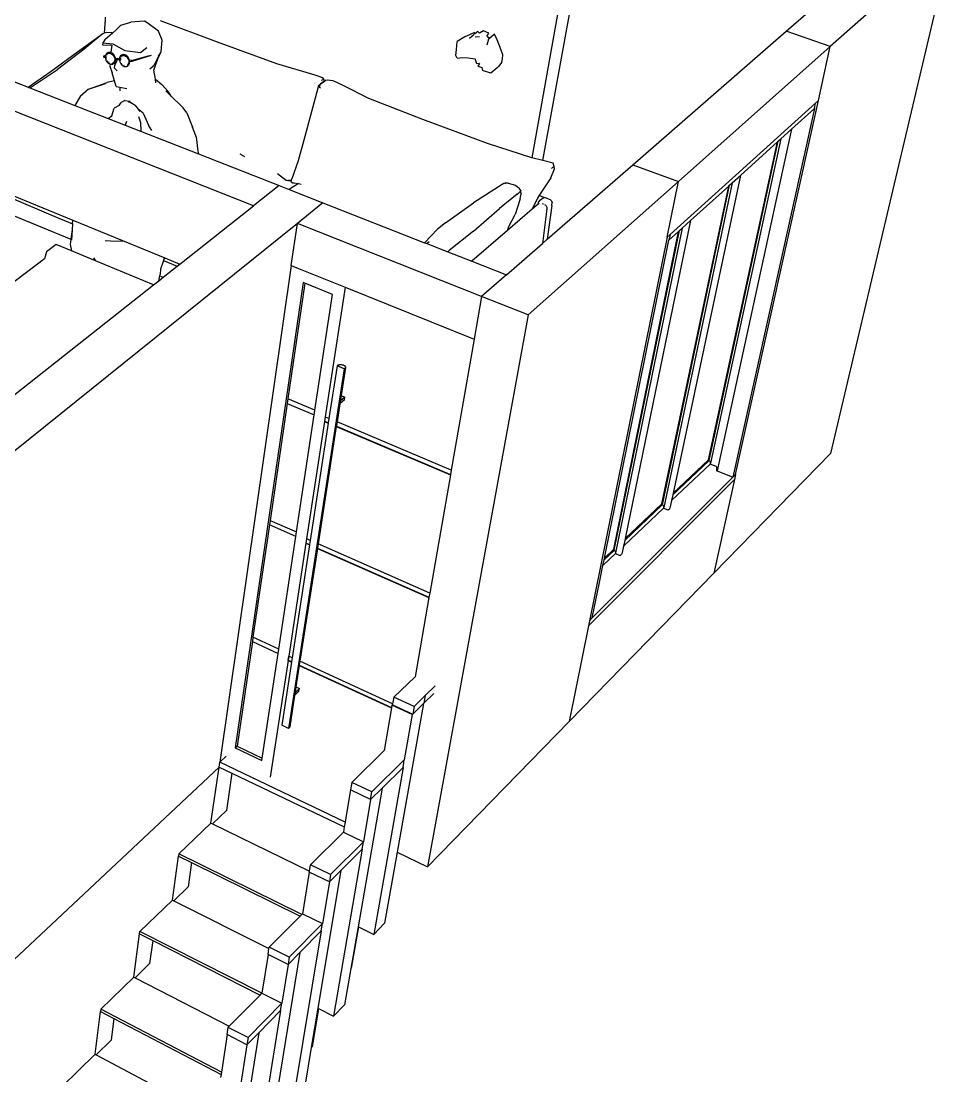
# Model space of a CAD drawing. Header units: millimetres. Extents: x -650 to 3773, y 316 to 2389.
# Drawn here: x 1834.4 to 2131.3, y 501.9 to 838.3 of the extents above; entities that cross this region are included whole.
import ezdxf

# ---------------------------------------------------------------- set-up
doc = ezdxf.new("R2010")
doc.units = ezdxf.units.MM

# ---------------------------------------------------------------- blocks, each defined once
blk = doc.blocks.new('A$Cc7a5da99')
for p, q in [((893.88, 569.43), (877.6, 478.48)), ((881.18, 477.55), (898.23, 571.86)), ((788.84, 463.09), (554.61, 555.99)), ((958.73, 518.81), (991.79, 547.59)), ((1011.63, 548.41), (972.83, 513.93)), ((1011.63, 548.41), (972.85, 384.19)), ((741.51, 522.57), (741.2, 518.2)), ((741.57, 523.31), (741.54, 521.81)), ((746.49, 520.72), (749.74, 521.68)), ((752.47, 521.98), (749.74, 521.68)), ((754.04, 522.01), (752.47, 521.98)), ((755.21, 521.25), (754.04, 522.01)), ((777.33, 515.36), (759.19, 522.11)), ((740.6, 517.98), (741.16, 518.19)), ((741.2, 518.2), (741.16, 518.19)), ((742.05, 518.46), (741.2, 518.2)), ((743.86, 518.26), (741.44, 516.09)), ((743.72, 518.31), (742.05, 518.46)), ((743.72, 518.31), (743.86, 518.26)), ((745.01, 519.3), (743.86, 518.26)), ((745.01, 519.3), (746.49, 520.72)), ((758.53, 518.84), (755.21, 521.25)), ((759.72, 516.01), (758.53, 518.84)), ((859.36, 518.44), (857.78, 517.66)), ((859.48, 518.05), (859.36, 518.44)), ((860.4, 518.7), (859.48, 518.05)), ((860.89, 518.26), (860.4, 518.7)), ((862.18, 518.91), (860.89, 518.26)), ((863.95, 518.21), (862.18, 518.91)), ((863.4, 517.34), (863.95, 518.21)), ((909.84, 476.25), (958.73, 518.81)), ((972.83, 513.93), (958.73, 518.81)), ((732.66, 512.23), (739.91, 517.46)), ((734.07, 513.07), (739.91, 517.46)), ((740.54, 517.94), (734.8, 513.1)), ((739.91, 517.46), (740.54, 517.94)), ((740.55, 517.94), (740.54, 517.94)), ((740.6, 517.98), (740.55, 517.94)), ((740.8, 515.15), (740.63, 514.51)), ((741.44, 516.09), (740.8, 515.15)), ((740.8, 515.15), (743.92, 514.8)), ((743.92, 514.8), (747.76, 512.7)), ((759.43, 512.37), (759.72, 516.01)), ((796.29, 508.4), (777.33, 515.36)), ((853.55, 513.05), (853.76, 515.59)), ((856.27, 517.08), (853.76, 515.59)), ((857.78, 517.66), (856.27, 517.08)), ((858.45, 517.14), (857.73, 516.53)), ((859.26, 517.79), (858.45, 517.14)), ((859.58, 517.05), (860.88, 517.2)), ((863.8, 516.3), (863.25, 514.36)), ((863.53, 517.02), (863.4, 517.34)), ((864.11, 516.55), (863.53, 517.02)), ((864.11, 516.55), (863.8, 516.3)), ((865.74, 517.86), (864.11, 516.55)), ((866.53, 516.08), (865.74, 517.86)), ((867.85, 512.81), (866.53, 516.08)), ((724.27, 506.14), (732.66, 512.23)), ((734.8, 513.1), (726.28, 506.61)), ((740.63, 514.51), (743.61, 514.39)), ((741.82, 511.53), (741.69, 511.27)), ((742.05, 511.78), (741.82, 511.53)), ((741.83, 511.35), (741.94, 511.41)), ((742.34, 511.96), (742.05, 511.78)), ((742.11, 511.5), (742.16, 511.53)), ((742.13, 511.43), (742.11, 511.4)), ((742.16, 511.47), (742.13, 511.43)), ((742.25, 511.58), (742.28, 511.6)), ((742.28, 511.6), (742.26, 511.58)), ((742.32, 511.64), (742.28, 511.6)), ((742.28, 511.6), (742.34, 511.63)), ((742.42, 512), (742.34, 511.96)), ((742.74, 512.09), (742.42, 512)), ((742.44, 511.74), (742.73, 511.82)), ((742.88, 511.93), (742.69, 511.94)), ((742.73, 511.82), (743.04, 511.81)), ((743.1, 512.08), (742.74, 512.09)), ((742.88, 511.93), (742.89, 511.94)), ((743.04, 511.81), (743.35, 511.72)), ((743.12, 512.07), (743.1, 512.08)), ((743.12, 512.07), (743.29, 512.16)), ((743.12, 512.07), (743.12, 512.07)), ((743.27, 512.03), (743.12, 512.07)), ((743.27, 512.03), (743.26, 511.99)), ((743.29, 512.16), (743.27, 512.03)), ((743.46, 511.97), (743.27, 512.03)), ((743.61, 514.39), (743.29, 512.16)), ((743.35, 511.72), (743.66, 511.55)), ((743.81, 511.78), (743.46, 511.97)), ((743.66, 511.55), (743.94, 511.31)), ((743.74, 511.68), (743.71, 511.69)), ((743.92, 511.49), (743.74, 511.68)), ((744.13, 511.51), (743.81, 511.78)), ((744.4, 511.17), (744.13, 511.51)), ((747.76, 512.7), (752.77, 512.03)), ((752.77, 512.03), (754.83, 513.61)), ((758.29, 510.02), (759.43, 512.37)), ((758.52, 510.87), (759.24, 512.03)), ((853.38, 511.08), (853.55, 513.05)), ((868.4, 511.3), (867.85, 512.81)), ((972.83, 513.93), (924.37, 470.86)), ((969.02, 496.69), (972.83, 513.93)), ((741.02, 510.9), (741.01, 510.87)), ((741.01, 510.87), (741.03, 510.58)), ((741.07, 510.92), (741.02, 510.9)), ((741.07, 510.55), (741.03, 510.58)), ((741.07, 510.92), (741.69, 511.27)), ((741.07, 510.92), (741.08, 510.84)), ((741.07, 510.92), (741.07, 510.92)), ((741.55, 510.85), (741.07, 510.92)), ((741.07, 510.55), (741.56, 510.48)), ((741.08, 510.84), (741.08, 510.82)), ((741.43, 510.78), (741.29, 510.7)), ((741.55, 510.85), (741.5, 510.82)), ((741.58, 510.87), (741.55, 510.85)), ((741.57, 510.84), (741.55, 510.85)), ((741.57, 510.82), (741.56, 510.48)), ((741.56, 510.48), (741.56, 510.41)), ((741.56, 510.41), (741.63, 509.99)), ((741.58, 510.87), (741.57, 510.84)), ((741.57, 510.84), (741.57, 510.82)), ((741.66, 511.2), (741.58, 510.87)), ((741.63, 509.99), (741.78, 509.58)), ((741.69, 511.27), (741.66, 511.2)), ((741.66, 510.75), (741.71, 510.77)), ((741.68, 510.57), (741.66, 510.75)), ((741.74, 510.48), (741.72, 510.47)), ((741.76, 510.74), (741.74, 510.48)), ((741.75, 510.49), (741.74, 510.48)), ((741.74, 510.48), (741.74, 510.44)), ((741.74, 510.44), (741.74, 510.42)), ((741.75, 510.38), (741.78, 510.26)), ((741.78, 509.58), (742, 509.19)), ((741.83, 510.05), (741.86, 509.9)), ((741.96, 511.38), (741.84, 511.15)), ((741.92, 509.74), (741.96, 509.66)), ((742, 509.19), (742.27, 508.85)), ((742.13, 509.36), (742.23, 509.2)), ((742.17, 511.21), (742.14, 511.2)), ((742.27, 509.4), (742.29, 509.38)), ((742.27, 508.85), (742.59, 508.58)), ((742.29, 509.38), (742.32, 509.34)), ((742.57, 509.05), (742.64, 509)), ((742.59, 508.58), (742.94, 508.39)), ((742.67, 508.78), (742.91, 508.6)), ((742.94, 508.39), (743.09, 508.35)), ((743.09, 508.35), (742.96, 507.7)), ((743.09, 508.35), (743.3, 508.29)), ((743.29, 508.48), (743.47, 508.43)), ((743.3, 508.29), (743.65, 508.28)), ((743.47, 508.43), (743.5, 508.43)), ((743.65, 508.28), (743.98, 508.36)), ((743.91, 508.6), (743.88, 508.58)), ((744.13, 508.73), (743.91, 508.6)), ((743.94, 511.31), (744.18, 511.01)), ((744.06, 508.4), (743.98, 508.36)), ((744.06, 508.56), (744.19, 508.65)), ((744.06, 508.4), (744.35, 508.57)), ((744.34, 508.96), (744.13, 508.73)), ((744.18, 511.01), (744.37, 510.67)), ((744.48, 509.24), (744.34, 508.96)), ((744.35, 508.57), (744.58, 508.83)), ((744.37, 510.67), (744.5, 510.31)), ((744.62, 510.79), (744.4, 511.17)), ((744.48, 510.72), (744.43, 510.83)), ((744.56, 509.58), (744.48, 509.24)), ((744.49, 508.97), (744.63, 509.29)), ((744.5, 510.31), (744.57, 509.94)), ((744.57, 509.94), (744.56, 509.58)), ((745.4, 509.84), (744.58, 508.02)), ((744.58, 508.83), (744.74, 509.16)), ((744.77, 510.37), (744.62, 510.79)), ((744.71, 510.21), (744.8, 510.19)), ((744.74, 509.16), (744.83, 509.53)), ((744.75, 509.97), (744.84, 509.95)), ((744.8, 510.19), (744.77, 510.37)), ((744.81, 510.13), (744.8, 510.19)), ((744.8, 510.19), (745.01, 510.14)), ((744.84, 509.95), (744.83, 510)), ((744.83, 509.53), (744.84, 509.95)), ((744.84, 509.95), (744.84, 509.95)), ((744.84, 509.95), (744.92, 509.93)), ((744.92, 509.93), (745.21, 509.87)), ((745.01, 510.14), (745.29, 510.08)), ((745.21, 509.87), (745.4, 509.84)), ((745.29, 510.08), (745.5, 510.05)), ((745.42, 509.89), (745.4, 509.84)), ((745.4, 509.84), (745.52, 509.82)), ((745.48, 510.01), (745.47, 510)), ((745.6, 510.27), (745.5, 510.05)), ((745.5, 510.05), (745.6, 510.04)), ((745.52, 509.82), (745.86, 509.78)), ((745.6, 510.04), (745.92, 510)), ((745.86, 509.78), (746.07, 509.77)), ((745.92, 510), (746.07, 509.98)), ((746.07, 509.98), (746.06, 509.91)), ((746.06, 509.91), (746.07, 509.77)), ((746.1, 510.3), (746.07, 509.98)), ((746.07, 509.77), (746.09, 509.49)), ((746.09, 509.49), (746.2, 509.07)), ((746.23, 510.66), (746.1, 510.3)), ((746.12, 509.98), (746.22, 509.97)), ((746.19, 509.72), (746.19, 509.71)), ((746.19, 509.71), (746.27, 509.41)), ((746.2, 509.07), (746.38, 508.67)), ((746.22, 509.97), (746.21, 509.86)), ((746.21, 509.75), (746.23, 509.75)), ((746.23, 510.12), (746.22, 509.97)), ((746.43, 510.95), (746.23, 510.66)), ((746.24, 509.76), (746.23, 509.75)), ((746.35, 510.56), (746.3, 510.43)), ((746.38, 508.67), (746.63, 508.31)), ((746.44, 510.23), (746.4, 509.92)), ((746.4, 509.92), (746.41, 509.86)), ((746.69, 511.16), (746.43, 510.95)), ((746.56, 510.9), (746.51, 510.84)), ((746.63, 510.95), (746.56, 510.9)), ((746.56, 510.59), (746.65, 510.72)), ((746.56, 508.66), (746.6, 508.59)), ((746.6, 508.59), (746.73, 508.42)), ((746.63, 508.31), (746.93, 508)), ((746.69, 511.16), (746.77, 511.2)), ((746.76, 510.86), (746.93, 511)), ((747.08, 511.33), (746.77, 511.2)), ((746.81, 510.95), (746.93, 511)), ((746.93, 511), (747.08, 511.07)), ((747.17, 511.21), (747.04, 511.19)), ((747.06, 508.1), (747.18, 507.99)), ((747.42, 511.37), (747.08, 511.33)), ((747.08, 511.07), (747.38, 511.1)), ((747.38, 511.1), (747.7, 511.05)), ((747.78, 511.32), (747.42, 511.37)), ((747.81, 511.16), (747.59, 511.21)), ((747.7, 511.05), (748.01, 510.92)), ((748.14, 511.17), (747.78, 511.32)), ((748.01, 510.92), (748.3, 510.72)), ((748.47, 510.93), (748.14, 511.17)), ((748.3, 510.72), (748.57, 510.45)), ((748.43, 510.8), (748.37, 510.84)), ((748.77, 510.63), (748.47, 510.93)), ((748.74, 508.13), (748.51, 507.94)), ((748.57, 510.45), (748.79, 510.13)), ((748.91, 508.38), (748.74, 508.13)), ((749.02, 510.27), (748.77, 510.63)), ((748.79, 510.13), (748.95, 509.78)), ((748.94, 510.13), (748.9, 510.2)), ((749.03, 508.69), (748.91, 508.38)), ((748.94, 508.19), (749.01, 508.31)), ((748.95, 509.78), (749.04, 509.41)), ((748.97, 507.98), (749.17, 508.28)), ((749.21, 509.86), (749.02, 510.27)), ((749.07, 509.04), (749.03, 508.69)), ((749.04, 509.41), (749.07, 509.04)), ((749.11, 509.76), (749.1, 509.82)), ((749.17, 508.28), (749.3, 508.63)), ((749.27, 509.63), (749.21, 509.86)), ((749.25, 509.63), (749.22, 509.61)), ((749.25, 509.63), (749.26, 509.54)), ((749.27, 509.63), (749.25, 509.63)), ((749.25, 509.26), (749.33, 509.24)), ((749.29, 509.54), (749.27, 509.63)), ((749.92, 509.52), (749.27, 509.63)), ((749.3, 508.63), (749.35, 509.02)), ((749.35, 509.02), (749.33, 509.24)), ((749.33, 509.24), (749.77, 509.17)), ((749.86, 509.18), (749.77, 509.17)), ((749.95, 509.2), (749.86, 509.18)), ((749.92, 509.53), (755.67, 511.12)), ((749.92, 509.53), (749.92, 509.52)), ((749.98, 509.51), (749.92, 509.52)), ((749.92, 509.5), (749.94, 509.24)), ((749.95, 509.24), (749.94, 509.24)), ((750, 509.22), (749.95, 509.2)), ((756.2, 511.04), (750, 509.22)), ((757.08, 506.36), (758.29, 510.02)), ((758.23, 510.23), (757.18, 507.96)), ((758.3, 510.39), (758.23, 510.23)), ((758.25, 510.27), (758.23, 510.23)), ((758.3, 510.38), (758.25, 510.27)), ((758.52, 510.87), (758.3, 510.39)), ((758.3, 510.39), (758.3, 510.38)), ((808.53, 504.8), (796.29, 508.4)), ((853.84, 510.27), (853.38, 511.08)), ((853.84, 510.27), (855.48, 510.42)), ((855.48, 510.42), (857.27, 510.3)), ((857.27, 510.3), (859.57, 509.99)), ((860.04, 508.42), (859.57, 509.99)), ((860.73, 508.58), (860.04, 508.42)), ((860.88, 508.51), (860.41, 507.65)), ((860.88, 508.51), (860.73, 508.58)), ((868.03, 508.93), (867.03, 507.58)), ((868.03, 508.93), (868.25, 510.04)), ((868.25, 510.04), (868.4, 511.3)), ((705.03, 505.66), (716.96, 500.98)), ((716.96, 500.98), (724.27, 506.14)), ((718, 501.08), (726.28, 506.61)), ((742.96, 507.7), (743.76, 505.58)), ((744.51, 502.96), (743.76, 505.58)), ((744.47, 507.07), (744.58, 508.02)), ((745.32, 506.18), (744.47, 507.07)), ((746.93, 508), (747.26, 507.77)), ((747.18, 507.99), (747.3, 507.94)), ((747.26, 507.77), (747.62, 507.62)), ((747.62, 507.8), (747.73, 507.75)), ((747.62, 507.62), (747.98, 507.56)), ((747.73, 507.75), (747.74, 507.75)), ((747.98, 507.56), (748.32, 507.6)), ((748.32, 507.6), (748.63, 507.73)), ((748.55, 507.86), (748.73, 507.94)), ((748.63, 507.73), (748.71, 507.77)), ((748.71, 507.77), (748.97, 507.98)), ((755.81, 506.8), (757.18, 507.96)), ((757.54, 503.56), (757.08, 506.36)), ((810.92, 503.99), (808.53, 504.8)), ((860.41, 507.65), (861.65, 507.31)), ((861.65, 507.31), (861.91, 506.35)), ((864.5, 505.47), (861.91, 506.35)), ((866.53, 507.12), (864.5, 505.47)), ((866.53, 507.12), (867.03, 507.58)), ((736.16, 500.32), (742.17, 502.47)), ((737.82, 500.91), (741.66, 502.12)), ((744.51, 502.96), (742.17, 502.47)), ((745.02, 501.18), (744.51, 502.96)), ((757.54, 503.56), (759.61, 501.81)), ((757.73, 502.41), (757.54, 503.56)), ((759.61, 501.81), (761.75, 499.49)), ((808.2, 502.29), (808.18, 502.3)), ((808.3, 502.25), (808.28, 502.26)), ((808.44, 502.39), (808.45, 502.39)), ((809.62, 501.49), (808.48, 497.46)), ((809.62, 501.49), (810.13, 501.99)), ((809.89, 501.09), (810.2, 502.03)), ((810.13, 501.99), (811.48, 502.93)), ((811.48, 502.92), (810.2, 502.03)), ((810.68, 503.17), (810.49, 503.12)), ((810.61, 503.15), (810.49, 503.12)), ((811.1, 503.28), (810.68, 503.17)), ((811.35, 503.42), (810.92, 503.99)), ((811.39, 503.35), (811.1, 503.28)), ((811.1, 503.28), (811.1, 503.28)), ((811.17, 503.3), (811.35, 503.42)), ((811.39, 503.35), (811.17, 503.3)), ((811.48, 502.93), (811.39, 503.35)), ((811.48, 502.93), (811.65, 503.04)), ((811.67, 503.04), (811.48, 502.92)), ((811.48, 502.92), (811.48, 502.93)), ((811.65, 503.04), (811.67, 503.04)), ((811.72, 503.08), (811.67, 503.04)), ((812.39, 503.2), (811.72, 503.08)), ((814.3, 502.96), (812.39, 503.2)), ((817.26, 501.62), (814.3, 502.96)), ((825.66, 497.37), (817.26, 501.62)), ((716.96, 500.98), (717.1, 500.93)), ((717.1, 500.93), (717.29, 501.07)), ((717.1, 500.93), (717.5, 500.77)), ((717.5, 500.77), (718, 501.08)), ((717.5, 500.77), (731.82, 495.15)), ((733.5, 498.03), (731.82, 495.15)), ((736.16, 500.32), (733.5, 498.03)), ((736.16, 500.32), (737.82, 500.91)), ((745.02, 501.18), (746.23, 500.96)), ((746.23, 500.96), (746.23, 499.8)), ((746.23, 500.96), (748.39, 500.58)), ((762.6, 498.15), (760.89, 499.83)), ((762.6, 498.15), (761.75, 499.49)), ((765.84, 494.96), (762.6, 498.15)), ((809.81, 501.03), (809.85, 501)), ((809.85, 501), (809.89, 501.09)), ((810.18, 500.72), (809.85, 501)), ((809.99, 500.95), (809.85, 501)), ((809.85, 501), (809.85, 501)), ((810, 500.96), (809.99, 500.95)), ((731.82, 495.15), (742.47, 490.98)), ((746.04, 495.09), (744.38, 494.26)), ((746.04, 495.09), (746.62, 496.08)), ((747.84, 496.72), (746.62, 496.08)), ((747.84, 496.72), (749.29, 496.54)), ((749.68, 495.97), (749.01, 496.36)), ((749.68, 495.97), (749.29, 496.54)), ((751.11, 495.11), (749.68, 495.97)), ((751.11, 495.11), (752.02, 494.01)), ((766.38, 494.37), (765.84, 494.96)), ((808.48, 497.46), (806.7, 490.82)), ((842.84, 490.7), (825.66, 497.37)), ((968.15, 495.9), (921.73, 453.98)), ((942.6, 377.41), (969.02, 496.69)), ((967.77, 494.2), (968.15, 495.9)), ((968.15, 495.9), (969.02, 496.69)), ((742.47, 490.98), (743.6, 491.84)), ((743.6, 491.84), (744.38, 494.26)), ((753.65, 492.73), (752.02, 494.01)), ((752.02, 494.01), (752.62, 493.26)), ((752.86, 489.6), (752.23, 491.48)), ((753.65, 492.73), (755.32, 488.87)), ((767.57, 492.78), (766.38, 494.37)), ((767.57, 492.78), (769.39, 488.21)), ((967.77, 494.2), (941.76, 376.57)), ((960.51, 487.62), (967.77, 494.2)), ((742.47, 490.98), (747.95, 488.83)), ((748.28, 490.01), (747.95, 488.83)), ((747.95, 488.83), (752.83, 486.91)), ((753.05, 487.12), (752.86, 489.6)), ((756.46, 487.13), (755.32, 488.87)), ((770.41, 485.46), (769.39, 488.21)), ((806.7, 490.82), (804.89, 484.12)), ((863.48, 483.06), (842.84, 490.7)), ((752.83, 486.91), (753.05, 487.12)), ((752.83, 486.91), (771.29, 479.67)), ((770.51, 485.18), (770.41, 485.46)), ((770.51, 485.18), (771.13, 480.59)), ((957.05, 484.5), (934.6, 381.01)), ((960.51, 487.62), (936.71, 378.63)), ((956.25, 483.78), (957.05, 484.5)), ((957.05, 484.5), (960.51, 487.62)), ((804.89, 484.12), (803.09, 477.51)), ((877.6, 478.48), (863.48, 483.06)), ((934.01, 382.17), (955.96, 483.51)), ((934.18, 381.87), (956.25, 483.78)), ((944.19, 472.86), (955.96, 483.51)), ((955.96, 483.51), (956.25, 483.78)), ((771.13, 480.59), (771.29, 479.67)), ((771.29, 479.67), (797.05, 469.57)), ((784.46, 479.69), (785.99, 478.9)), ((877.64, 478.46), (877.6, 478.48)), ((881.18, 477.55), (877.64, 478.46)), ((803.09, 477.51), (801.08, 471.74)), ((884.39, 476.72), (881.18, 477.55)), ((882.53, 452.47), (909.84, 476.25)), ((883.65, 472.02), (884.86, 474.94)), ((883.95, 475.11), (883.97, 475.16)), ((883.97, 475.17), (883.97, 475.16)), ((883.98, 475.22), (883.98, 475.21)), ((884.1, 475.23), (884.13, 475.26)), ((884.13, 475.26), (884.12, 475.19)), ((884.13, 475.26), (884.27, 475.35)), ((884.14, 475.29), (884.14, 475.29)), ((884.24, 475.34), (884.24, 475.34)), ((884.27, 475.35), (884.65, 475.63)), ((884.77, 475.71), (884.39, 476.72)), ((884.65, 475.63), (884.77, 475.71)), ((884.65, 475.63), (884.8, 475.63)), ((884.86, 474.94), (884.8, 475.63)), ((909.84, 476.25), (924.37, 470.86)), ((796.46, 473.54), (796.65, 473.39)), ((796.65, 473.39), (799.27, 471.29)), ((799.27, 471.29), (799.81, 471.17)), ((799.7, 471.26), (799.71, 471.26)), ((799.91, 471.2), (799.79, 471.2)), ((799.81, 471.17), (799.8, 471.17)), ((799.81, 471.17), (799.82, 471.17)), ((799.82, 471.17), (800.63, 471.19)), ((800.02, 471.13), (799.82, 471.17)), ((800.7, 471.23), (799.91, 471.2)), ((800.63, 471.19), (800.02, 471.13)), ((800.95, 471.27), (800.63, 471.19)), ((800.7, 471.23), (800.95, 471.29)), ((800.82, 470.84), (800.95, 471.27)), ((800.95, 471.29), (801.08, 471.74)), ((800.95, 471.27), (800.95, 471.29)), ((883.65, 472.02), (880.11, 466.6)), ((944.19, 472.86), (922.71, 371.49)), ((941.53, 470.46), (944.19, 472.86)), ((707.82, 468.12), (731.19, 458.56)), ((797.05, 469.57), (788.84, 463.09)), ((797.05, 469.57), (800.22, 468.32)), ((803.15, 470.22), (800.22, 468.32)), ((800.22, 468.32), (810.99, 464.1)), ((800.83, 470.79), (800.82, 470.84)), ((800.89, 470.75), (800.83, 470.79)), ((800.89, 470.75), (801.39, 470.46)), ((801.39, 470.46), (801.81, 470.43)), ((801.81, 470.43), (803.15, 470.22)), ((803.15, 470.22), (804.05, 470.08)), ((868.14, 469.92), (859.07, 464.07)), ((868.72, 470.26), (868.14, 469.92)), ((869.06, 470.33), (868.72, 470.26)), ((869.06, 470.33), (869.26, 470.38)), ((869.06, 470.33), (869.22, 470.29)), ((869.28, 470.32), (869.06, 470.33)), ((870.13, 470.38), (869.26, 470.38)), ((869.93, 470.34), (869.28, 470.32)), ((870.13, 470.38), (872.37, 469.73)), ((872.37, 469.73), (873.63, 468.73)), ((873.95, 467.72), (873.6, 467.39)), ((874.12, 468.07), (873.63, 468.73)), ((873.98, 467.76), (873.95, 467.72)), ((873.95, 467.72), (873.95, 467.61)), ((873.98, 467.76), (874.08, 467.96)), ((874.08, 467.96), (874.12, 468.06)), ((874.14, 467.98), (874.08, 467.96)), ((874.12, 468.06), (874.12, 468.07)), ((874.12, 468.06), (874.14, 468.04)), ((874.14, 468.04), (874.14, 467.98)), ((874.15, 467.99), (874.14, 467.98)), ((874.14, 467.98), (874.14, 467.95)), ((874.16, 467.29), (874.15, 467.99)), ((924.37, 470.86), (876.51, 428.33)), ((919.1, 368.08), (940.43, 469.46)), ((919.27, 367.78), (940.73, 469.73)), ((941.53, 470.46), (919.7, 366.92)), ((920.77, 453.11), (924.37, 470.86)), ((928.23, 458.42), (940.43, 469.46)), ((940.43, 469.46), (940.73, 469.73)), ((940.73, 469.73), (941.53, 470.46)), ((712.45, 465.24), (724.15, 460.3)), ((872.98, 466.89), (867.3, 462.28)), ((873.94, 465.34), (872.35, 460.39)), ((872.98, 466.89), (873.44, 467.26)), ((873.44, 467.26), (873.45, 467.27)), ((873.6, 467.39), (873.45, 467.27)), ((873.94, 465.34), (874.23, 467)), ((874.13, 467.32), (874.14, 467.34)), ((874.14, 467.34), (874.14, 467.34)), ((874.16, 467.29), (874.23, 467)), ((877.76, 462.03), (879.99, 466.39)), ((880.11, 466.6), (879.39, 465.5)), ((879.63, 463.63), (879.72, 464.31)), ((879.72, 464.31), (880.44, 465)), ((879.99, 466.39), (880.11, 466.6)), ((881.5, 465.81), (879.99, 466.39)), ((880.44, 465), (880.97, 465.46)), ((880.97, 465.46), (881.41, 465.82)), ((881.41, 465.82), (881.5, 465.81)), ((881.5, 465.81), (881.69, 465.81)), ((882.81, 465.4), (881.69, 465.81)), ((882.81, 465.4), (883.52, 465.12)), ((883.95, 464.71), (883.52, 465.12)), ((883.95, 464.71), (884.12, 464.23)), ((708.87, 461.44), (730.56, 452.51)), ((765.37, 444.57), (788.84, 463.09)), ((810.99, 464.1), (802.84, 457.54)), ((810.99, 464.1), (843.44, 451.37)), ((850.11, 457.74), (859.07, 464.07)), ((859.04, 455.1), (867.3, 462.28)), ((877.76, 462.03), (869.9, 455.29)), ((879.63, 463.63), (877.76, 462.03)), ((880.01, 463.96), (879.63, 463.63)), ((880.98, 463.87), (881.16, 463.82)), ((882.44, 462.18), (881.02, 451.16)), ((881.16, 463.82), (881.33, 463.74)), ((881.72, 463.55), (881.89, 463.47)), ((881.89, 463.47), (882.24, 463.12)), ((882.24, 463.12), (882.42, 462.69)), ((882.42, 462.69), (882.44, 462.18)), ((884.04, 463.23), (882.53, 452.47)), ((884.04, 463.23), (884.12, 464.23)), ((724.15, 460.3), (731.08, 457.44)), ((731.08, 457.46), (731.19, 458.56)), ((731.19, 458.56), (760.52, 446.56)), ((850.11, 457.74), (847.57, 455.69)), ((870.34, 456.5), (872.35, 460.39)), ((928.23, 458.42), (907.38, 357.01)), ((925.55, 456), (928.23, 458.42)), ((802.84, 457.54), (658.12, 341.21)), ((730.95, 455.5), (730.56, 452.51)), ((730.95, 455.5), (730.74, 452.21)), ((731.08, 457.44), (730.95, 455.5)), ((731.08, 457.46), (731.08, 457.44)), ((800.9, 444.09), (802.84, 457.54)), ((861.59, 434.24), (802.84, 457.54)), ((843.44, 451.37), (847.57, 455.69)), ((859.04, 455.1), (851.26, 448.84)), ((869.9, 455.29), (858.46, 445.48)), ((869.9, 455.29), (870.34, 456.5)), ((903.74, 353.58), (924.43, 454.99)), ((903.91, 353.28), (924.73, 455.26)), ((925.55, 456), (904.36, 352.41)), ((921.37, 452.22), (924.43, 454.99)), ((924.43, 454.99), (924.73, 455.26)), ((924.73, 455.26), (925.55, 456)), ((730.56, 452.51), (730.33, 450.82)), ((741.48, 452.07), (743.22, 451.92)), ((743.22, 451.92), (747.01, 451.84)), ((843.44, 451.37), (844.15, 451.09)), ((844.86, 451.65), (844.15, 451.09)), ((844.15, 451.09), (850.8, 448.48)), ((869.51, 441.14), (881.02, 451.16)), ((881.02, 451.16), (882.53, 452.47)), ((920.77, 453.11), (896, 330.77)), ((900.8, 350.8), (921.37, 452.22)), ((921.73, 453.98), (920.77, 453.11)), ((921.73, 453.98), (921.37, 452.22)), ((722.79, 448.44), (722.2, 446.26)), ((725.92, 450.79), (722.79, 448.44)), ((730.74, 448.8), (725.92, 450.79)), ((730.33, 450.82), (730.74, 448.8)), ((738.48, 445.6), (730.74, 448.8)), ((850.8, 448.48), (851.26, 448.84)), ((850.8, 448.48), (858.46, 445.48)), ((722.2, 446.26), (694.34, 425.11)), ((737.82, 446.55), (738.48, 445.6)), ((756.97, 437.95), (738.48, 445.6)), ((760.09, 445.65), (759.15, 442.92)), ((760.21, 445.99), (760.09, 445.65)), ((760.09, 445.65), (764.5, 443.89)), ((760.21, 445.99), (760.52, 446.56)), ((760.52, 446.56), (765.37, 444.57)), ((764.5, 443.89), (765.37, 444.57)), ((858.46, 445.48), (869.51, 441.14)), ((758.64, 439.26), (758.99, 440.8)), ((758.99, 440.8), (759.09, 441.23)), ((758.99, 440.8), (760.04, 440.36)), ((759.15, 442.92), (759.09, 441.23)), ((760.04, 440.36), (764.5, 443.89)), ((800.9, 444.09), (778.08, 285.65)), ((800.9, 444.09), (802.7, 443.37)), ((802.7, 443.37), (818.07, 437.18)), ((869.51, 441.14), (861.59, 434.24)), ((710.76, 401.48), (756.97, 437.95)), ((756.97, 437.95), (758.64, 439.26)), ((758.64, 439.26), (760.04, 440.36)), ((804.73, 438.64), (783.01, 290.21)), ((805.23, 438.44), (799.83, 401.6)), ((805.23, 438.44), (804.73, 438.64)), ((814, 434.89), (805.23, 438.44)), ((808.42, 397.98), (814, 434.89)), ((818.07, 437.18), (811.74, 395.81)), ((818.07, 437.18), (859.2, 420.6)), ((861.59, 434.24), (859.2, 420.6)), ((876.51, 428.33), (861.59, 434.24)), ((876.51, 428.33), (844.32, 252.34)), ((859.2, 420.6), (851.9, 378.86)), ((817.8, 411.11), (800.04, 296.47)), ((818, 411.29), (800.23, 296.66)), ((815.48, 412.08), (812.9, 395.32)), ((815.48, 412.08), (815.68, 412.25)), ((817.8, 411.11), (815.48, 412.08)), ((815.68, 412.25), (815.77, 412.32)), ((815.77, 412.32), (815.88, 412.37)), ((815.88, 412.37), (816.01, 412.42)), ((816.01, 412.42), (816.14, 412.46)), ((816.14, 412.46), (816.29, 412.49)), ((816.29, 412.49), (816.45, 412.51)), ((816.45, 412.51), (816.61, 412.51)), ((816.61, 412.51), (816.78, 412.5)), ((816.78, 412.5), (816.95, 412.49)), ((818.16, 411.53), (816.78, 402.63)), ((816.95, 412.49), (817.11, 412.46)), ((817.11, 412.46), (817.28, 412.42)), ((817.28, 412.42), (817.43, 412.37)), ((817.43, 412.37), (817.58, 412.3)), ((817.58, 412.3), (817.71, 412.24)), ((817.71, 412.24), (817.83, 412.16)), ((817.8, 411.11), (818, 411.29)), ((817.83, 412.16), (817.94, 412.08)), ((817.94, 412.08), (818.02, 411.99)), ((818.08, 411.36), (818, 411.29)), ((818.02, 411.99), (818.09, 411.9)), ((818.13, 411.44), (818.08, 411.36)), ((818.09, 411.9), (818.14, 411.81)), ((818.16, 411.53), (818.13, 411.44)), ((818.14, 411.81), (818.17, 411.71)), ((818.18, 411.62), (818.16, 411.53)), ((818.17, 411.71), (818.18, 411.62)), ((799.83, 401.6), (799.62, 400.12)), ((808.42, 397.98), (799.83, 401.6)), ((817.82, 401.21), (816.37, 399.96)), ((816.51, 400.88), (816.37, 399.96)), ((816.78, 402.63), (816.51, 400.88)), ((817.96, 402.14), (816.51, 400.88)), ((816.78, 402.63), (817.96, 402.14)), ((817.82, 401.21), (817.96, 402.14)), ((799.62, 400.12), (794.15, 362.82)), ((799.62, 400.12), (808.2, 396.49)), ((808.2, 396.49), (808.42, 397.98)), ((816.37, 399.96), (815.48, 394.23)), ((802.55, 359.12), (808.2, 396.49)), ((811.51, 394.33), (805.78, 356.91)), ((812.68, 393.83), (806.92, 356.41)), ((811.74, 395.81), (811.51, 394.33)), ((811.51, 394.33), (811.61, 394.41)), ((811.51, 394.33), (812.68, 393.83)), ((811.61, 394.41), (811.82, 395.78)), ((811.61, 394.41), (812.69, 393.95)), ((811.82, 395.78), (811.74, 395.81)), ((812.9, 395.32), (811.82, 395.78)), ((812.69, 393.95), (812.68, 393.83)), ((812.9, 395.32), (812.69, 393.95)), ((815.48, 394.23), (815.27, 392.86)), ((851.9, 378.86), (815.48, 394.23)), ((815.25, 392.74), (809.44, 355.3)), ((815.27, 392.86), (815.25, 392.74)), ((815.25, 392.74), (851.64, 377.36)), ((815.27, 392.86), (851.66, 377.48)), ((935.65, 346.02), (972.85, 384.19)), ((934.5, 380.74), (922.2, 369.11)), ((934.14, 381.83), (922.59, 370.91)), ((922.71, 371.49), (934.01, 382.17)), ((934.17, 381.86), (934.14, 381.83)), ((934.14, 381.83), (934.45, 381.7)), ((934.17, 381.86), (934.18, 381.87)), ((934.45, 381.7), (934.51, 381.67)), ((934.5, 380.83), (934.54, 380.83)), ((934.52, 380.77), (934.5, 380.78)), ((934.52, 380.77), (934.5, 380.74)), ((934.51, 381.67), (934.52, 381.58)), ((934.52, 381.58), (934.54, 380.87)), ((934.54, 380.79), (934.52, 380.77)), ((936.45, 379.96), (934.52, 380.77)), ((934.54, 380.87), (934.54, 380.83)), ((934.54, 380.83), (934.54, 380.79)), ((934.54, 380.83), (934.55, 380.83)), ((934.6, 381.01), (934.55, 380.83)), ((851.64, 377.36), (845.04, 339.62)), ((851.66, 377.48), (851.64, 377.36)), ((851.9, 378.86), (851.66, 377.48)), ((936.53, 379.91), (936.45, 379.96)), ((936.47, 378.73), (936.58, 378.68)), ((936.53, 379.91), (936.54, 379.81)), ((936.54, 379.81), (936.58, 378.68)), ((936.58, 378.68), (936.59, 378.68)), ((936.58, 378.68), (936.58, 378.49)), ((936.7, 378.64), (936.71, 378.63)), ((936.71, 378.62), (936.7, 378.6)), ((936.71, 378.63), (941.76, 376.57)), ((936.71, 378.63), (936.71, 378.62)), ((941.76, 376.57), (942.6, 377.41)), ((942.6, 377.41), (942.26, 375.89)), ((942.26, 375.89), (895.69, 329.22)), ((941.76, 376.57), (896.92, 331.69)), ((942.26, 375.89), (935.65, 346.02)), ((922.59, 370.91), (922.2, 369.11)), ((922.71, 371.49), (922.59, 370.91)), ((919.23, 367.74), (907.26, 356.44)), ((907.38, 357.01), (919.1, 368.08)), ((919.26, 367.77), (919.23, 367.74)), ((919.23, 367.74), (919.54, 367.61)), ((919.26, 367.77), (919.27, 367.78)), ((919.54, 367.61), (919.6, 367.57)), ((919.6, 367.57), (919.61, 367.49)), ((919.6, 366.74), (919.64, 366.74)), ((919.6, 366.73), (919.64, 366.72)), ((919.61, 367.49), (919.64, 366.77)), ((919.64, 366.77), (919.64, 366.74)), ((919.64, 366.74), (919.66, 366.74)), ((919.64, 366.74), (919.64, 366.72)), ((919.7, 366.92), (919.66, 366.74)), ((921.77, 367.08), (921.68, 366.66)), ((922.2, 369.11), (921.77, 367.08)), ((919.6, 366.65), (906.89, 354.62)), ((919.64, 366.7), (919.6, 366.65)), ((919.64, 366.72), (921.01, 366.13)), ((919.64, 366.72), (919.64, 366.7)), ((921.01, 366.13), (921.1, 366.1)), ((921.1, 366.1), (921.15, 366.14)), ((921.15, 366.14), (921.63, 366.6)), ((921.63, 366.6), (921.68, 366.66)), ((793.94, 361.39), (788.68, 325.53)), ((794.15, 362.82), (793.94, 361.39)), ((802.33, 357.7), (793.94, 361.39)), ((794.15, 362.82), (802.55, 359.12)), ((796.9, 321.77), (802.33, 357.7)), ((802.33, 357.7), (802.55, 359.12)), ((805.78, 356.91), (805.56, 355.49)), ((805.66, 355.57), (805.86, 356.88)), ((805.86, 356.88), (805.78, 356.91)), ((806.92, 356.41), (805.86, 356.88)), ((907.38, 357.01), (907.26, 356.44)), ((805.56, 355.49), (800.06, 319.52)), ((806.7, 354.98), (801.17, 319.01)), ((809.22, 353.87), (803.64, 317.88)), ((805.56, 355.49), (805.66, 355.57)), ((805.56, 355.49), (806.7, 354.98)), ((805.66, 355.57), (806.72, 355.1)), ((806.72, 355.1), (806.7, 354.98)), ((806.92, 356.41), (806.72, 355.1)), ((809.24, 353.99), (809.22, 353.87)), ((809.22, 353.87), (844.78, 338.18)), ((809.44, 355.3), (809.24, 353.99)), ((809.24, 353.99), (844.81, 338.31)), ((845.04, 339.62), (809.44, 355.3)), ((900.8, 350.8), (903.74, 353.58)), ((903.9, 353.27), (903.91, 353.28)), ((906.89, 354.62), (906.47, 352.57)), ((907.26, 356.44), (906.89, 354.62)), ((904.26, 352.14), (900.31, 348.4)), ((900.31, 348.4), (900.68, 350.22)), ((903.87, 353.24), (900.68, 350.22)), ((900.68, 350.22), (900.8, 350.8)), ((903.9, 353.27), (903.87, 353.24)), ((903.87, 353.24), (904.19, 353.1)), ((904.19, 353.1), (904.25, 353.07)), ((904.25, 353.07), (904.26, 352.98)), ((904.26, 352.98), (904.31, 352.27)), ((904.26, 352.23), (904.31, 352.21)), ((904.26, 352.23), (904.31, 352.23)), ((904.31, 352.19), (904.26, 352.14)), ((904.31, 352.27), (904.31, 352.23)), ((904.31, 352.23), (904.32, 352.23)), ((904.31, 352.23), (904.31, 352.21)), ((904.31, 352.21), (905.68, 351.61)), ((904.31, 352.21), (904.31, 352.19)), ((904.36, 352.41), (904.32, 352.23)), ((905.68, 351.61), (905.78, 351.58)), ((905.78, 351.58), (905.83, 351.62)), ((905.83, 351.62), (906.33, 352.09)), ((906.33, 352.09), (906.37, 352.15)), ((906.47, 352.57), (906.37, 352.15)), ((899.21, 342.96), (900.31, 348.4)), ((889.51, 298.7), (935.65, 346.02)), ((935.65, 346.02), (889.51, 298.7)), ((896.92, 331.69), (899.21, 342.96)), ((844.78, 338.18), (840.37, 312.95)), ((844.81, 338.31), (844.78, 338.18)), ((845.04, 339.62), (844.81, 338.31)), ((896, 330.77), (895.69, 329.22)), ((896.92, 331.69), (896, 330.77)), ((895.69, 329.22), (889.51, 298.7)), ((788.48, 324.16), (783.58, 290.74)), ((788.68, 325.53), (788.48, 324.16)), ((788.48, 324.16), (796.69, 320.39)), ((796.9, 321.77), (788.68, 325.53)), ((791.63, 286.93), (796.69, 320.39)), ((796.69, 320.39), (796.9, 321.77)), ((799.85, 318.14), (794.14, 280.88)), ((800.96, 317.63), (797.87, 297.49)), ((800.06, 319.52), (799.85, 318.14)), ((799.85, 318.14), (799.94, 318.23)), ((799.85, 318.14), (800.96, 317.63)), ((799.94, 318.23), (800.13, 319.48)), ((799.94, 318.23), (800.98, 317.76)), ((800.13, 319.48), (800.06, 319.52)), ((801.17, 319.01), (800.13, 319.48)), ((800.98, 317.76), (800.96, 317.63)), ((801.17, 319.01), (800.98, 317.76)), ((803.43, 316.5), (802.36, 309.66)), ((803.45, 316.63), (803.43, 316.5)), ((803.43, 316.5), (832.88, 302.99)), ((803.64, 317.88), (803.45, 316.63)), ((803.45, 316.63), (832.9, 303.12)), ((833.22, 304.33), (803.64, 317.88)), ((833.57, 306.38), (840.37, 312.95)), ((802.36, 309.66), (802.08, 307.83)), ((802.36, 309.66), (803.48, 309.14)), ((846.81, 310.03), (843.64, 306.92)), ((801.95, 306.99), (800.39, 296.91)), ((803.35, 308.3), (801.95, 306.99)), ((802.08, 307.83), (801.95, 306.99)), ((803.48, 309.14), (802.08, 307.83)), ((803.35, 308.3), (803.48, 309.14)), ((833.57, 306.38), (833.22, 304.33)), ((840.05, 303.42), (833.57, 306.38)), ((843.64, 306.92), (840.05, 303.42)), ((843.21, 304.49), (846.38, 307.6)), ((843.64, 306.92), (843.21, 304.49)), ((832.88, 302.99), (830.54, 289.38)), ((832.9, 303.12), (832.88, 302.99)), ((833.02, 303.82), (832.9, 303.12)), ((833.02, 303.82), (833.15, 303.95)), ((839.49, 300.86), (833.02, 303.82)), ((833.22, 304.33), (833.15, 303.95)), ((833.15, 303.95), (839.62, 300.98)), ((843.08, 304.36), (834.68, 256.95)), ((843.08, 304.36), (839.62, 300.98)), ((840.05, 303.42), (839.62, 300.98)), ((843.08, 304.36), (843.21, 304.49)), ((839.49, 300.86), (836.95, 286.4)), ((839.62, 300.98), (839.49, 300.86)), ((800.04, 296.47), (797.87, 297.49)), ((800.04, 296.47), (800.23, 296.66)), ((800.3, 296.74), (800.23, 296.66)), ((800.35, 296.82), (800.3, 296.74)), ((800.39, 296.91), (800.35, 296.82)), ((844.32, 252.34), (889.51, 298.7)), ((783.01, 290.21), (783.58, 290.74)), ((783.01, 290.21), (791.51, 286.17)), ((783.58, 290.74), (791.63, 286.93)), ((820.17, 279.24), (830.54, 289.38)), ((778.08, 285.65), (780.11, 287.56)), ((791.51, 286.17), (791.63, 286.93)), ((836.95, 286.4), (826.62, 276.19)), ((836.53, 284.01), (836.95, 286.4)), ((643.99, 158.55), (777.86, 284.14)), ((775.27, 266.19), (777.86, 284.14)), ((775.27, 266.19), (777.86, 284.14)), ((777.86, 284.14), (778.08, 285.65)), ((777.86, 284.14), (781.97, 282.18)), ((818.05, 266.56), (778.08, 285.65)), ((836.53, 284.01), (827.18, 230.71)), ((829.85, 277.39), (836.53, 284.01)), ((781.97, 282.18), (780.22, 270.27)), ((781.97, 282.18), (817.8, 265.03)), ((819.77, 276.84), (818.51, 269.27)), ((820.17, 279.24), (819.77, 276.84)), ((826.21, 273.8), (819.77, 276.84)), ((826.62, 276.19), (820.17, 279.24)), ((829.85, 277.39), (822.21, 233.16)), ((829.85, 277.39), (826.21, 273.8)), ((826.21, 273.8), (826.62, 276.19)), ((826.21, 273.8), (823.91, 260.32)), ((780.22, 270.27), (775.72, 265.97)), ((818.51, 269.27), (818.05, 266.56)), ((765.02, 256.43), (775.27, 266.19)), ((775.27, 266.19), (775.72, 265.97)), ((775.72, 265.97), (806.68, 250.89)), ((818.05, 266.56), (817.8, 265.03)), ((807.02, 252.98), (817.52, 263.38)), ((817.8, 265.03), (817.52, 263.38)), ((817.52, 263.38), (823.91, 260.32)), ((823.91, 260.32), (813.44, 249.86)), ((823.5, 257.97), (823.91, 260.32)), ((765.02, 256.43), (764.91, 255.68)), ((804.22, 237.07), (765.02, 256.43)), ((823.5, 257.97), (814.38, 204.63)), ((816.73, 251.18), (823.5, 257.97)), ((834.68, 256.95), (830.67, 234.31)), ((834.68, 256.95), (844.32, 252.34)), ((762.96, 241.68), (764.91, 255.68)), ((762.96, 241.68), (764.91, 255.68)), ((764.91, 255.68), (769.08, 253.63)), ((769.08, 253.63), (767.98, 245.88)), ((769.08, 253.63), (803.68, 236.53)), ((806.68, 250.89), (807.02, 252.98)), ((813.44, 249.86), (807.02, 252.98)), ((806.64, 250.62), (804.48, 237.34)), ((806.64, 250.62), (806.68, 250.89)), ((813.04, 247.5), (806.64, 250.62)), ((816.73, 251.18), (809.34, 207.18)), ((816.73, 251.18), (813.04, 247.5)), ((813.44, 249.86), (813.04, 247.5)), ((767.98, 245.88), (763.4, 241.46)), ((813.04, 247.5), (810.83, 234.2)), ((752.59, 231.69), (762.96, 241.68)), ((762.96, 241.68), (763.4, 241.46)), ((763.4, 241.46), (793.78, 226.24)), ((793.85, 226.68), (803.68, 236.53)), ((803.68, 236.53), (804.22, 237.07)), ((804.22, 237.07), (804.48, 237.34)), ((804.48, 237.34), (810.83, 234.2)), ((810.83, 234.2), (800.23, 223.48)), ((810.45, 231.88), (810.83, 234.2)), ((822.21, 233.16), (819.91, 219.82)), ((822.31, 233.11), (820.04, 219.96)), ((822.21, 233.16), (822.31, 233.11)), ((822.31, 233.11), (827.18, 230.71)), ((827.18, 230.71), (830.67, 234.31)), ((750.63, 217.12), (752.49, 230.95)), ((750.63, 217.12), (752.49, 230.95)), ((752.49, 230.95), (752.59, 231.69)), ((752.49, 230.95), (756.72, 228.8)), ((791.47, 211.95), (752.59, 231.69)), ((756.72, 228.8), (755.71, 221.44)), ((756.72, 228.8), (790.95, 211.41)), ((810.45, 231.88), (801.7, 179.26)), ((803.59, 224.93), (810.45, 231.88)), ((793.48, 224.35), (793.78, 226.24)), ((793.78, 226.24), (793.85, 226.68)), ((800.23, 223.48), (793.85, 226.68)), ((793.48, 224.35), (791.54, 212.01)), ((799.86, 221.15), (793.48, 224.35)), ((803.59, 224.93), (796.57, 181.92)), ((803.59, 224.93), (799.86, 221.15)), ((800.23, 223.48), (799.86, 221.15)), ((755.71, 221.44), (751.05, 216.91)), ((799.86, 221.15), (797.86, 208.8)), ((819.91, 219.82), (817.92, 208.32)), ((820.04, 219.96), (819.91, 219.82)), ((740.14, 206.9), (750.63, 217.12)), ((750.63, 217.12), (751.05, 216.91)), ((751.05, 216.91), (781.11, 201.44)), ((791.47, 211.95), (791.54, 212.01)), ((791.54, 212.01), (797.86, 208.8)), ((781.11, 201.44), (790.95, 211.41)), ((797.86, 208.8), (787.12, 197.82)), ((790.95, 211.41), (791.47, 211.95)), ((797.49, 206.5), (797.86, 208.8)), ((738.28, 192.53), (740.04, 206.18)), ((738.28, 192.53), (740.04, 206.18)), ((740.14, 206.9), (740.04, 206.18)), ((740.04, 206.18), (744.34, 203.94)), ((778.59, 186.84), (740.14, 206.9)), ((797.49, 206.5), (789, 153.83)), ((790.54, 199.39), (797.49, 206.5)), ((809.34, 207.18), (807.23, 194.62)), ((809.57, 207.07), (807.53, 194.93)), ((809.34, 207.18), (809.57, 207.07)), ((809.57, 207.07), (814.38, 204.63)), ((814.38, 204.63), (817.92, 208.32)), ((744.34, 203.94), (743.42, 196.97)), ((744.34, 203.94), (778.48, 186.11)), ((780.42, 198.79), (778.59, 186.84)), ((780.42, 198.79), (780.77, 201.09)), ((786.76, 195.52), (780.42, 198.79)), ((780.77, 201.09), (781.11, 201.44)), ((787.12, 197.82), (780.77, 201.09)), ((790.54, 199.39), (783.78, 156.62)), ((790.54, 199.39), (786.76, 195.52)), ((743.42, 196.97), (738.69, 192.31)), ((786.76, 195.52), (784.62, 181.82)), ((787.12, 197.82), (786.76, 195.52)), ((727.67, 182.08), (738.28, 192.53)), ((738.28, 192.53), (738.69, 192.31)), ((738.69, 192.31), (769.48, 176.03)), ((807.23, 194.62), (805.28, 183.02)), ((807.53, 194.93), (807.23, 194.62)), ((778.48, 186.11), (778.33, 185.11)), ((778.59, 186.84), (778.48, 186.11))]:
    blk.add_line(p, q)

msp = doc.modelspace()

# ---------------------------------------------------------------- block references
msp.add_blockref('A$Cc7a5da99', (1119.7, 316.24))

doc.saveas('drawing.dxf')
